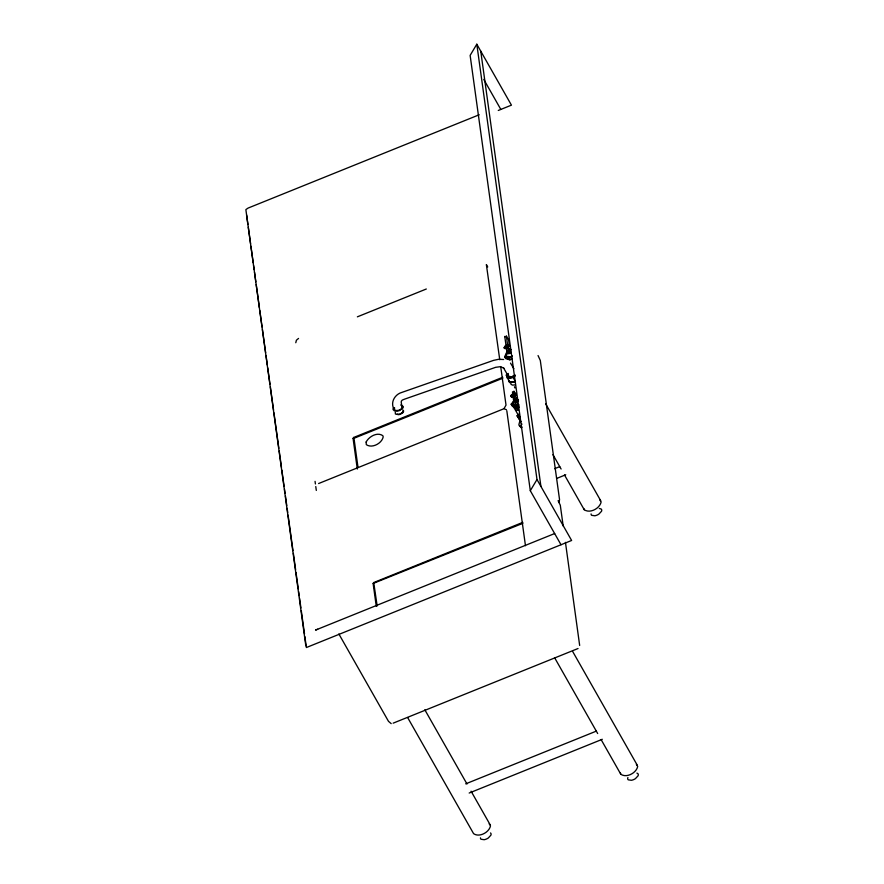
<?xml version="1.0" encoding="UTF-8"?>
<svg xmlns="http://www.w3.org/2000/svg" width="884" height="884" viewBox="0 0 884 884"><rect width="100%" height="100%" fill="white"/><g stroke="black" fill="none" stroke-linecap="round" stroke-linejoin="round"><path stroke-width="1.33" d="M357.302 469.039L353.092 438.552L353.567 437.514L502.72 377.269M376.264 606.192L373.147 583.661L373.623 582.611M519.107 415.381L519.947 417.458M519.759 419.16L520.82 421.756M508.278 375.391L509.073 376.838L511.681 376.794A4.95 2.873 -29.6 0 0 513.505 376.02L515.041 374.882L513.471 375.976A4.95 2.785 -29 0 1 511.648 376.739L508.466 376.385L503.659 368.109M508.399 374.993L508.322 376.109M402.839 411.513L402.629 412.132M504.156 347.489L505.604 345.788M507.073 350.506L507.018 350.694A1.492 0.862 -29.6 0 0 507.096 351.169L507.781 351.467M505.957 345.522A3.448 2 -29.6 0 1 507.228 344.992L509.438 345.29A2.232 1.293 -29.6 0 1 509.56 345.998L509.029 346.871M510.643 350.031L510.698 349.843A1.492 0.862 -29.6 0 0 510.62 349.368L509.427 349.114M510.853 395.789L512.775 393.877A3.337 1.934 -29.6 0 1 514.013 393.391L514.433 393.258M513.792 398.839L513.714 399.027A1.492 0.862 -29.6 0 0 513.77 399.513L513.947 399.778M516.046 394.75L516.234 394.452A2.166 1.26 -29.6 0 0 516.079 393.756M517.295 398.132L516.378 399.413A2.287 1.326 -29.6 0 1 515.836 399.701M517.383 398.264L516.632 399.236M518.289 400.187L518.356 399.999A1.492 0.862 -29.6 0 0 518.378 399.656M511.991 358.849L509.913 359.865L505.615 358.572L504.631 356.849L506.565 352.517M519.759 421.436L518.886 424.585L519.383 425.823L522.112 427.226M395.281 412.276L395.402 414.01L398.507 414.662A5.359 3.227 -18.1 0 0 400.529 414.176L403.137 412.508L403.668 410.972M559.097 502.62L559.528 499.493L540.301 360.451L538.047 355.556M507.261 350.451L507.096 350.837A1.492 0.862 -29.6 0 0 507.184 351.313L507.858 351.6M507.803 352.208L507.593 352.694A1.901 1.094 -29.6 0 0 507.692 353.302L509.56 353.556A2.917 1.691 -29.6 0 0 510.643 353.103L511.284 352.672M508.245 352.175L507.935 352.606A1.613 0.928 -29.6 0 0 508.024 353.114L508.841 353.335M516.123 394.739L515.372 395.601M498.267 110.467L511.438 105.152L476.808 44.2L470.133 55.394L530.312 490.719L561.009 544.754M530.312 490.719L536.986 479.515L476.808 44.2M393.712 407.712L393.38 408.209A4.133 2.475 -19.9 0 0 393.115 409.623L394.441 410.894L397.203 411.104A6.111 3.658 -19.9 0 0 399.59 410.485L402.982 407.911A4.133 2.475 -19.9 0 0 403.259 406.496L400.662 404.96M394.596 407.789C392.783 411.966 400.397 410.795 401.778 408.331C402.64 403.413 398.618 400.817 404.375 399.225L495.67 367.313L500.167 366.716L503.438 367.888M510.455 350.097L509.493 351.158A2.287 1.326 -29.6 0 1 508.93 351.412M510.388 350.429L510.62 349.71A1.492 0.862 -29.6 0 0 510.543 349.235M507.792 374.12L506.897 375.788A4.365 2.453 -29 0 0 507.151 377.125L509.869 377.91M511.438 394.916L510.941 395.767A2.166 1.26 -29.6 0 0 511.007 396.485M514.057 398.441L513.792 399.159A1.492 0.862 -29.6 0 0 513.847 399.656L514.09 399.866M513.858 401.822L512.996 403.314A3.79 2.199 -29.6 0 0 513.118 404.563L514.753 405.38M513.505 401.535L512.245 404.297L513.173 405.524L515.261 405.844M518.853 407.093L515.029 408.331L512.156 405.944L511.173 404.209L513.98 400.662M504.62 346.605L505.206 346.031M517.085 415.8L520.809 421.58L517.085 415.8L518.72 414.11M515.726 395.325L514.311 396.363A3.448 2 -29.6 0 1 513.063 396.894M518.411 400.618L516.521 401.844M402.397 412.452L401.723 413.06M507.858 352.263L505.637 355.092L505.858 356.661L507.416 357.456L511.284 356.827M510.134 350.484L508.852 351.279M508.068 352.583L506.278 355.059A3.79 2.199 -29.6 0 0 506.488 356.263L510.234 356.771A5.845 3.381 -29.6 0 0 512.377 355.876M511.295 352.373L510.477 352.882A2.464 1.425 -29.6 0 1 509.317 353.401M517.936 400.806L517.361 401.137A2.287 1.326 -29.6 0 1 516.82 401.435M507.272 378.33L513.162 377.523L515.471 381.722L509.593 382.529L506.3 375.07L508.256 373.457M513.162 377.523L515.118 375.91M504.024 408.585L506.013 405.115L500.698 366.54M506.068 348.583L506.499 348.44A3.448 2 -29.6 0 0 507.748 347.964L508.499 347.456M511.062 352.583L510.521 352.948A2.287 1.326 -29.6 0 1 509.35 353.302L509.029 353.434M517.692 401.004L517.427 401.192A2.464 1.425 -29.6 0 1 516.842 401.513M505.571 345.766L505.991 345.556A3.337 1.934 -29.6 0 1 507.217 345.047M508.145 347.721L507.748 347.964A3.337 1.934 -29.6 0 1 506.499 348.44M514.709 376.098L513.947 376.573A6.718 3.779 -29 0 1 511.471 377.612L510.654 377.799M512.355 394.076L512.753 393.844A3.448 2 -29.6 0 1 514.024 393.336M514.731 396.165L514.333 396.397A3.337 1.934 -29.6 0 1 513.074 396.839L512.654 396.982M401.292 413.325L399.767 413.966M504.631 356.849L508.93 358.131L512.046 356.617M298.549 338.428L296.405 340.218L295.786 342.738M578.037 648.524L393.159 723.156M479.25 114.754L248.095 208.072L245.862 209.596L305.831 645.795M357.368 316.837L426.32 289.002M509.516 348.926L509.847 353.092L508.3 353.711L506.83 351.125L508.377 350.506L506.322 335.765L508.698 340.108L509.294 346.23M509.14 351.158L509.781 350.904M502.874 378.175L353.932 438.309L353.655 437.447M515.494 393.921L514.024 391.336L512.477 391.955L514.311 406.01L516.72 410.574L518.333 409.402L516.19 397.214M318.605 483.537L503.206 409.016M554.599 468.697L559.727 466.63M556.776 478.399L565.738 474.774M522.775 522.378L373.722 582.556L377.159 605.982M522.941 523.284L373.136 583.462M554.666 533.549L315.533 630.082L317.688 629.231M465.724 783.843L596.291 731.145M469.183 793.036L602.302 739.289M510.886 359.014L512.267 358.561M516.587 405.634L517.969 405.181M517.571 407.358L518.952 406.916M511.173 404.209L514.046 406.596L519.151 404.96M515.471 384.872L512.51 385.115L511.151 384.396A4.365 2.453 -29 0 1 510.897 383.048M506.09 348.528L505.294 348.639M509.35 348.97L510.499 349.257M514.411 393.314L515.516 393.281M512.676 396.927L511.571 396.949M504.046 408.773L506.421 409.679M398.673 414.176L397.192 414.132M353.081 438.353L353.976 438.232L358.02 467.503M508.366 344.904L509.029 344.981M503.659 359.512L498.642 359.28L493.581 360.363L401.866 392.408C394.828 394.341 390.01 402.518 394.109 409.303M599.275 508.455L601.142 509.007A4.398 2.553 -29.6 0 1 601.496 511.306L598.877 514.112A6.674 3.867 -29.6 0 1 594.821 515.77L591.694 515.317A4.398 2.553 -29.6 0 1 591.098 513.913M511.947 396.949L511.085 396.706M510.256 381.888L513.781 381.8A6.718 3.779 -29 0 0 514.621 381.534M508.399 359.191L506.83 358.385M515.085 407.535L513.228 406.032M505.018 348.539L504.444 348.373M391.203 723.642L388.496 721.344L338.859 633.961M402.54 409.933L403.314 410.386M636.911 773.124L637.707 773.522A4.398 2.553 -29.6 0 1 638.06 775.821L635.441 778.627A6.674 3.867 -29.6 0 1 631.386 780.285L628.259 779.832A4.398 2.553 -29.6 0 1 627.905 777.533M521.085 427.768L519.472 425.624M503.206 367.678L503.902 368.33M599.805 499.88L601.131 501.968C599.816 508.488 589.904 513.803 584.225 509.714L564.511 475.006M636.37 764.395L637.696 766.483C636.381 773.003 626.48 778.318 620.8 774.229L601.076 739.521M489.172 823.822L490.498 825.899C489.172 832.419 479.272 837.734 473.592 833.656L407.634 717.532M509.184 345.169L509.361 345.335A2.166 1.26 -29.6 0 1 509.482 346.02M504.521 348.318L504.278 348.197A2.166 1.26 -29.6 0 1 504.234 347.456M510.499 363.114L513.902 368.727M505.173 336.782L504.742 336.417L506.83 351.125M401.911 406.209L402.264 406.817M483.78 79.416L500.83 109.439M487.725 266.968L486.366 264.581L499.758 359.722M545.671 403.811L600.744 500.775M508.377 350.506L509.847 353.092M508.93 358.131L509.913 359.865M552.942 454.652L561.108 469.017M514.046 406.596L515.029 408.331M513.516 406.739L519.317 416.95M558.102 500.664L560.29 505.184L563.185 526.002M536.986 479.515L571.616 540.467L306.383 647.53L304.881 636.613M572.71 651.563L637.32 765.29M554.832 658.116L597.672 733.532M424.828 709.786L466.995 784.009M471.073 791.191L490.112 824.706M506.3 375.07L508.035 378.219M521.538 423.513L521.891 424.397M583.849 508.521L584.225 509.714M620.413 773.036L620.8 774.229M508.941 380.352L509.593 382.529M518.333 409.402L518.267 409.944L515.858 405.38L514.024 391.336M565.451 542.356L579.661 645.442M480.741 51.117L540.92 486.432M506.808 410.751L525.472 545.726M315.058 481.371L315.411 483.957M315.776 486.554L316.306 490.432M246.592 214.945L247.907 224.503M248.282 227.232L250.548 243.608M250.923 246.338L253.189 262.714M253.564 265.443L254.128 269.532M254.515 272.261L255.83 281.808M256.205 284.538L259.41 307.743M259.797 310.472L262.051 326.848M262.438 329.577L265.642 352.771M266.018 355.501L267.333 365.059M267.719 367.788L269.974 384.164M270.36 386.894L273.565 410.088M273.941 412.817L278.847 448.298M279.222 451.028L281.488 467.404M281.863 470.133L284.129 486.509M284.504 489.239L285.068 493.327M285.444 496.057L286.77 505.615M287.145 508.344L287.709 512.433M288.085 515.162L292.991 550.644M293.366 553.373L295.632 569.749M296.007 572.478L298.273 588.854M298.648 591.584L299.223 595.672M299.599 598.402L300.914 607.96M301.289 610.689L304.505 633.883M490.498 832.949A4.398 2.553 -29.6 0 1 490.852 835.247L488.244 838.043A6.674 3.867 -29.6 0 1 484.178 839.701L481.062 839.247A4.398 2.553 -29.6 0 1 480.465 837.855M514.963 387.966A9.912 5.205 -44.2 0 1 514.444 386.772M509.46 381.324A4.365 2.453 -29 0 1 509.162 380.485M518.19 404.695A5.845 3.381 -29.6 0 1 516.742 405.192M516.3 399.27A2.287 1.326 -29.6 0 1 515.759 399.568M505.549 347.103L506.477 347.633A1.646 0.95 -29.6 0 0 507.471 347.213L508.167 346.263L507.239 345.854A1.646 0.95 -29.6 0 0 506.234 346.274L505.549 347.103M366.131 442.033L366.308 444.641C371.987 448.729 381.888 443.414 383.203 436.895L382.827 435.69C377.358 431.69 368.849 436.597 366.131 442.033M512.245 395.446L513.118 396.021A1.646 0.95 -29.6 0 0 514.112 395.623L514.864 394.662L513.98 394.22A1.646 0.95 -29.6 0 0 512.974 394.618L512.245 395.446"/></g></svg>
